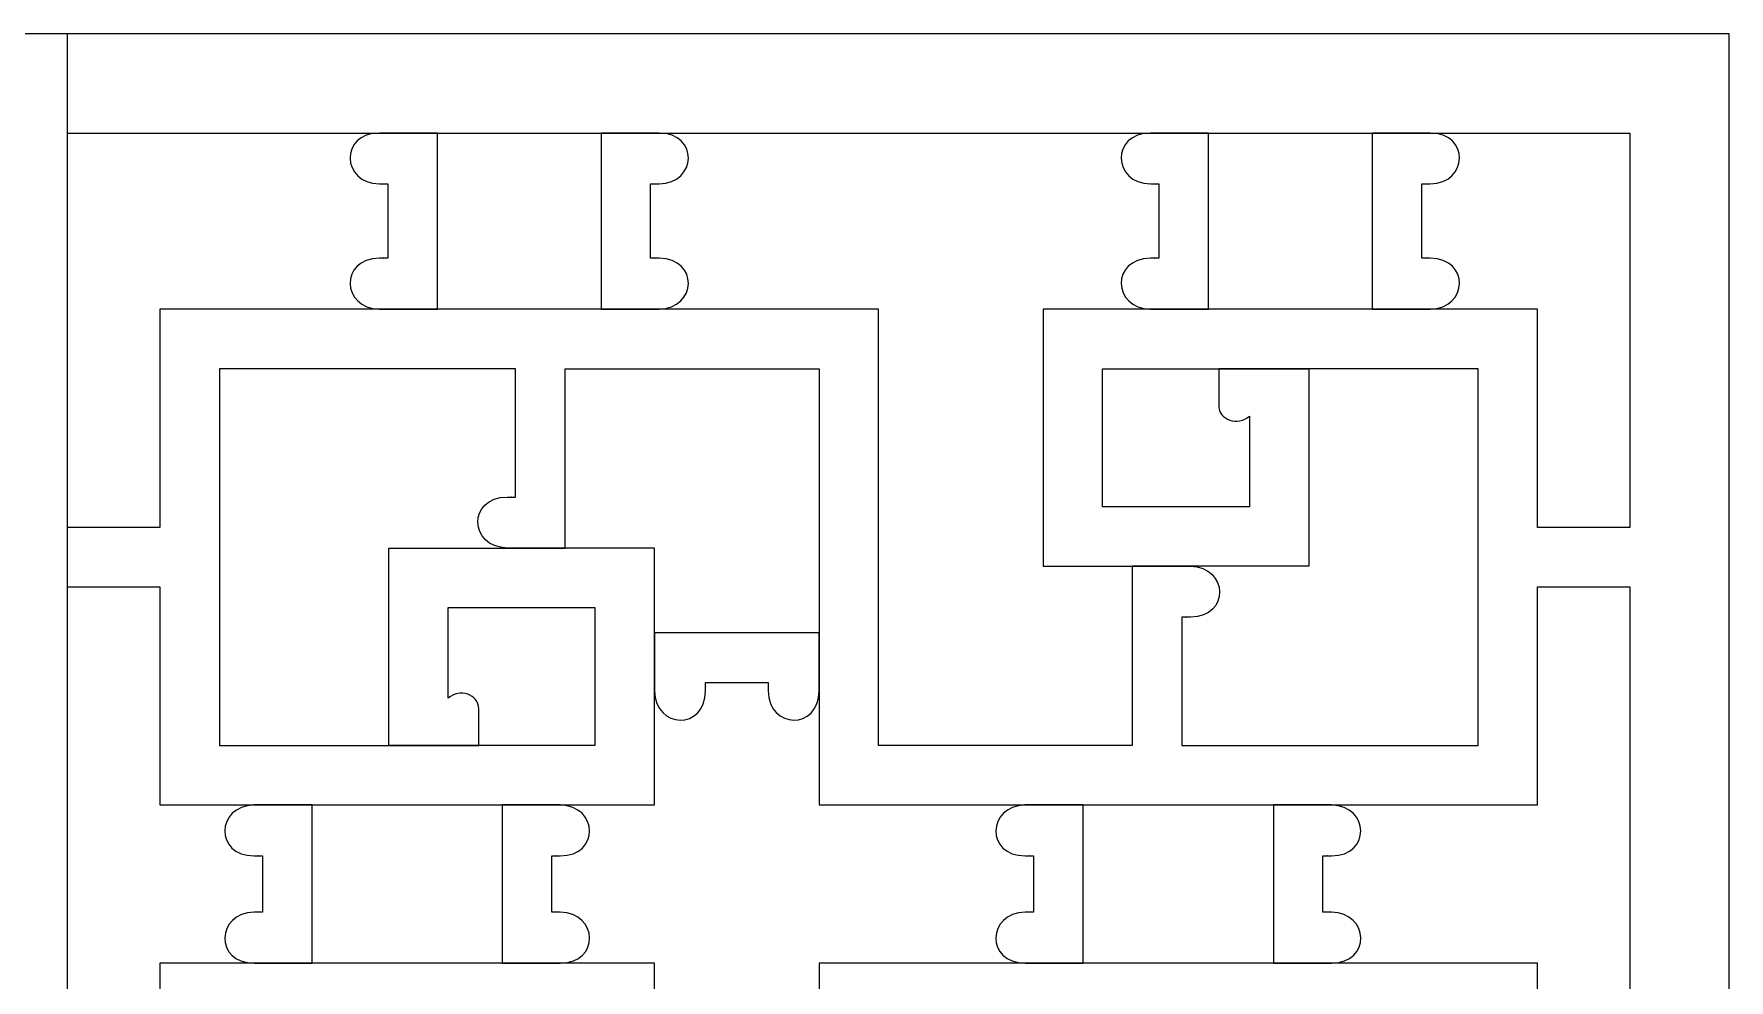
# Model space of a CAD drawing. Header units: centimetres. Extents: x -27 to -1.5, y -0.6 to 3.1.
# Drawn here: x -5.185 to -1.5, y 1.054 to 3.112 of the extents above; entities that cross this region are included whole.
import ezdxf

# ---------------------------------------------------------------- set-up
doc = ezdxf.new("R2010")
doc.units = ezdxf.units.CM
doc.header["$MEASUREMENT"] = 0
doc.layers.add('layer 1', color=7, linetype='Continuous')

msp = doc.modelspace()

# ---------------------------------------------------------------- linework, layer by layer
at = {"layer": 'layer 1', "color": 250}
for points, knots in [([(-8.93916, -0.58636), (-8.93916, -0.58636), (-8.93916, 3.1119), (-8.93916, 3.1119), (-8.93916, 3.1119), (-8.93916, 3.1119), (-5.11152, 3.1119), (-5.11152, 3.1119), (-5.11152, 3.1119), (-5.11152, 3.1119), (-5.11152, -0.58636), (-5.11152, -0.58636), (-5.11152, -0.58636), (-5.11152, -0.58636), (-8.93916, -0.58636), (-8.93916, -0.58636)], [0, 0, 0, 0, 0.2, 0.2, 0.2, 0.2, 0.4, 0.4, 0.4, 0.4, 0.6, 0.6, 0.6, 0.6, 1, 1, 1, 1]), ([(-5.32716, -0.58636), (-5.32716, -0.58636), (-5.32716, 3.1119), (-5.32716, 3.1119), (-5.32716, 3.1119), (-5.32716, 3.1119), (-1.49953, 3.1119), (-1.49953, 3.1119), (-1.49953, 3.1119), (-1.49953, 3.1119), (-1.49953, -0.58636), (-1.49953, -0.58636), (-1.49953, -0.58636), (-1.49953, -0.58636), (-5.32716, -0.58636), (-5.32716, -0.58636)], [0, 0, 0, 0, 0.2, 0.2, 0.2, 0.2, 0.4, 0.4, 0.4, 0.4, 0.6, 0.6, 0.6, 0.6, 1, 1, 1, 1]), ([(-5.11152, 2.03853), (-5.11152, 2.03853), (-4.9109, 2.03853), (-4.9109, 2.03853), (-4.9109, 2.03853), (-4.9109, 2.03853), (-4.9109, 2.51294), (-4.9109, 2.51294), (-4.9109, 2.51294), (-4.9109, 2.51294), (-4.9109, 2.51294), (-4.9109, 2.51294), (-4.9109, 2.51294), (-4.9109, 2.51294), (-4.43383, 2.51294), (-4.43383, 2.51294), (-4.43383, 2.51294), (-4.51647, 2.51467), (-4.52086, 2.6233), (-4.43383, 2.62378), (-4.43383, 2.62378), (-4.41268, 2.62378), (-4.43661, 2.62378), (-4.41547, 2.62378), (-4.41547, 2.62378), (-4.41547, 2.62378), (-4.41547, 2.78542), (-4.41547, 2.78542), (-4.41547, 2.78542), (-4.41854, 2.78542), (-4.41762, 2.78542), (-4.43383, 2.78542), (-4.43383, 2.78542), (-4.51646, 2.78715), (-4.52086, 2.89574), (-4.43388, 2.89625), (-4.43388, 2.89625), (-4.43388, 2.89625), (-5.11152, 2.89625), (-5.11152, 2.89625), (-5.11152, 2.89625), (-5.11152, 2.89625), (-5.11152, 2.03853), (-5.11152, 2.03853)], [0, 0, 0, 0, 0.0833333, 0.0833333, 0.0833333, 0.0833333, 0.1666667, 0.1666667, 0.1666667, 0.1666667, 0.25, 0.25, 0.25, 0.25, 0.3333333, 0.3333333, 0.3333333, 0.3333333, 0.4166667, 0.4166667, 0.4166667, 0.4166667, 0.5, 0.5, 0.5, 0.5, 0.5833333, 0.5833333, 0.5833333, 0.5833333, 0.6666667, 0.6666667, 0.6666667, 0.6666667, 0.75, 0.75, 0.75, 0.75, 0.8333333, 0.8333333, 0.8333333, 0.8333333, 1, 1, 1, 1]), ([(-4.30764, 2.89625), (-4.30764, 2.89625), (-4.43388, 2.89625), (-4.43388, 2.89625), (-4.43388, 2.89625), (-4.43388, 2.89625), (-4.30764, 2.89625), (-4.30764, 2.89625)], [0, 0, 0, 0, 0.3333333, 0.3333333, 0.3333333, 0.3333333, 1, 1, 1, 1]), ([(-4.30764, 2.89625), (-4.30764, 2.89625), (-4.30764, 2.51294), (-4.30764, 2.51294), (-4.30764, 2.51294), (-4.30764, 2.51294), (-3.9519, 2.51294), (-3.9519, 2.51294), (-3.9519, 2.51294), (-3.9519, 2.51294), (-3.9519, 2.89625), (-3.9519, 2.89625), (-3.9519, 2.89625), (-3.9519, 2.89625), (-4.30764, 2.89625), (-4.30764, 2.89625)], [0, 0, 0, 0, 0.2, 0.2, 0.2, 0.2, 0.4, 0.4, 0.4, 0.4, 0.6, 0.6, 0.6, 0.6, 1, 1, 1, 1]), ([(-3.9519, 2.89625), (-3.9519, 2.89625), (-3.82567, 2.89625), (-3.82567, 2.89625), (-3.82567, 2.89625), (-3.82567, 2.89625), (-3.9519, 2.89625), (-3.9519, 2.89625)], [0, 0, 0, 0, 0.3333333, 0.3333333, 0.3333333, 0.3333333, 1, 1, 1, 1]), ([(-3.82567, 2.89625), (-3.73869, 2.89574), (-3.74309, 2.78715), (-3.82572, 2.78542), (-3.82572, 2.78542), (-3.84193, 2.78542), (-3.84101, 2.78542), (-3.84408, 2.78542), (-3.84408, 2.78542), (-3.84408, 2.78542), (-3.84408, 2.62378), (-3.84408, 2.62378), (-3.84408, 2.62378), (-3.82294, 2.62378), (-3.84687, 2.62378), (-3.82572, 2.62378), (-3.82572, 2.62378), (-3.73869, 2.6233), (-3.74308, 2.51467), (-3.82572, 2.51294), (-3.82572, 2.51294), (-3.82572, 2.51294), (-3.34865, 2.51294), (-3.34865, 2.51294), (-3.34865, 2.51294), (-3.34865, 2.51294), (-3.34865, 1.56412), (-3.34865, 1.56412), (-3.34865, 1.56412), (-3.34865, 1.56412), (-2.79689, 1.56412), (-2.79689, 1.56412), (-2.79689, 1.56412), (-2.79689, 1.56412), (-2.79689, 1.95404), (-2.79689, 1.95404), (-2.79689, 1.95404), (-2.79689, 1.95404), (-2.99087, 1.95404), (-2.99087, 1.95404), (-2.99087, 1.95404), (-2.99087, 2.14033), (-2.99087, 2.32664), (-2.99087, 2.51294), (-2.99087, 2.51294), (-2.99087, 2.51294), (-2.75738, 2.51294), (-2.75738, 2.51294), (-2.75738, 2.51294), (-2.84003, 2.51467), (-2.84441, 2.6233), (-2.75738, 2.62378), (-2.75738, 2.62378), (-2.73623, 2.62378), (-2.76017, 2.62378), (-2.73902, 2.62378), (-2.73902, 2.62378), (-2.73902, 2.62378), (-2.73902, 2.78542), (-2.73902, 2.78542), (-2.73902, 2.78542), (-2.74209, 2.78542), (-2.74117, 2.78542), (-2.75738, 2.78542), (-2.75738, 2.78542), (-2.84001, 2.78715), (-2.84441, 2.89574), (-2.75743, 2.89625), (-2.75743, 2.89625), (-2.75743, 2.89625), (-3.82567, 2.89625), (-3.82567, 2.89625)], [0, 0, 0, 0, 0.0526316, 0.0526316, 0.0526316, 0.0526316, 0.1052632, 0.1052632, 0.1052632, 0.1052632, 0.1578947, 0.1578947, 0.1578947, 0.1578947, 0.2105263, 0.2105263, 0.2105263, 0.2105263, 0.2631579, 0.2631579, 0.2631579, 0.2631579, 0.3157895, 0.3157895, 0.3157895, 0.3157895, 0.3684211, 0.3684211, 0.3684211, 0.3684211, 0.4210526, 0.4210526, 0.4210526, 0.4210526, 0.4736842, 0.4736842, 0.4736842, 0.4736842, 0.5263158, 0.5263158, 0.5263158, 0.5263158, 0.5789474, 0.5789474, 0.5789474, 0.5789474, 0.6315789, 0.6315789, 0.6315789, 0.6315789, 0.6842105, 0.6842105, 0.6842105, 0.6842105, 0.7368421, 0.7368421, 0.7368421, 0.7368421, 0.7894737, 0.7894737, 0.7894737, 0.7894737, 0.8421053, 0.8421053, 0.8421053, 0.8421053, 0.8947368, 0.8947368, 0.8947368, 0.8947368, 1, 1, 1, 1]), ([(-2.6312, 2.89625), (-2.6312, 2.89625), (-2.75743, 2.89625), (-2.75743, 2.89625), (-2.75743, 2.89625), (-2.75743, 2.89625), (-2.6312, 2.89625), (-2.6312, 2.89625)], [0, 0, 0, 0, 0.3333333, 0.3333333, 0.3333333, 0.3333333, 1, 1, 1, 1]), ([(-2.6312, 2.51294), (-2.6312, 2.51294), (-2.27546, 2.51294), (-2.27546, 2.51294), (-2.27546, 2.51294), (-2.27546, 2.51294), (-2.27546, 2.89625), (-2.27546, 2.89625), (-2.27546, 2.89625), (-2.27546, 2.89625), (-2.6312, 2.89625), (-2.6312, 2.89625), (-2.6312, 2.89625), (-2.6312, 2.89625), (-2.6312, 2.51294), (-2.6312, 2.51294)], [0, 0, 0, 0, 0.2, 0.2, 0.2, 0.2, 0.4, 0.4, 0.4, 0.4, 0.6, 0.6, 0.6, 0.6, 1, 1, 1, 1]), ([(-2.27546, 2.89625), (-2.27546, 2.89625), (-2.14923, 2.89625), (-2.14923, 2.89625), (-2.14923, 2.89625), (-2.14923, 2.89625), (-2.27546, 2.89625), (-2.27546, 2.89625)], [0, 0, 0, 0, 0.3333333, 0.3333333, 0.3333333, 0.3333333, 1, 1, 1, 1]), ([(-2.14923, 2.89625), (-2.06225, 2.89574), (-2.06664, 2.78715), (-2.14927, 2.78542), (-2.14927, 2.78542), (-2.16548, 2.78542), (-2.16457, 2.78542), (-2.16764, 2.78542), (-2.16764, 2.78542), (-2.16764, 2.78542), (-2.16764, 2.62378), (-2.16764, 2.62378), (-2.16764, 2.62378), (-2.14649, 2.62378), (-2.17042, 2.62378), (-2.14927, 2.62378), (-2.14927, 2.62378), (-2.06224, 2.6233), (-2.06663, 2.51467), (-2.14927, 2.51294), (-2.14927, 2.51294), (-2.14927, 2.51294), (-1.91578, 2.51294), (-1.91578, 2.51294), (-1.91578, 2.51294), (-1.91578, 2.51294), (-1.91578, 2.03853), (-1.91578, 2.03853), (-1.91578, 2.03853), (-1.91578, 2.03853), (-1.71517, 2.03853), (-1.71517, 2.03853), (-1.71517, 2.03853), (-1.71517, 2.03853), (-1.71517, 2.89625), (-1.71517, 2.89625), (-1.71517, 2.89625), (-1.71517, 2.89625), (-2.14923, 2.89625), (-2.14923, 2.89625)], [0, 0, 0, 0, 0.0909091, 0.0909091, 0.0909091, 0.0909091, 0.1818182, 0.1818182, 0.1818182, 0.1818182, 0.2727273, 0.2727273, 0.2727273, 0.2727273, 0.3636364, 0.3636364, 0.3636364, 0.3636364, 0.4545455, 0.4545455, 0.4545455, 0.4545455, 0.5454545, 0.5454545, 0.5454545, 0.5454545, 0.6363636, 0.6363636, 0.6363636, 0.6363636, 0.7272727, 0.7272727, 0.7272727, 0.7272727, 0.8181818, 0.8181818, 0.8181818, 0.8181818, 1, 1, 1, 1]), ([(-4.30764, 2.51294), (-4.30764, 2.51294), (-4.43383, 2.51294), (-4.43383, 2.51294), (-4.43383, 2.51294), (-4.43383, 2.51294), (-4.30764, 2.51294), (-4.30764, 2.51294)], [0, 0, 0, 0, 0.3333333, 0.3333333, 0.3333333, 0.3333333, 1, 1, 1, 1]), ([(-3.9519, 2.51294), (-3.9519, 2.51294), (-3.82572, 2.51294), (-3.82572, 2.51294), (-3.82572, 2.51294), (-3.82572, 2.51294), (-3.9519, 2.51294), (-3.9519, 2.51294)], [0, 0, 0, 0, 0.3333333, 0.3333333, 0.3333333, 0.3333333, 1, 1, 1, 1]), ([(-2.6312, 2.51294), (-2.6312, 2.51294), (-2.75738, 2.51294), (-2.75738, 2.51294), (-2.75738, 2.51294), (-2.75738, 2.51294), (-2.6312, 2.51294), (-2.6312, 2.51294)], [0, 0, 0, 0, 0.3333333, 0.3333333, 0.3333333, 0.3333333, 1, 1, 1, 1]), ([(-2.27546, 2.51294), (-2.27546, 2.51294), (-2.14927, 2.51294), (-2.14927, 2.51294), (-2.14927, 2.51294), (-2.14927, 2.51294), (-2.27546, 2.51294), (-2.27546, 2.51294)], [0, 0, 0, 0, 0.3333333, 0.3333333, 0.3333333, 0.3333333, 1, 1, 1, 1]), ([(-4.15601, 1.99364), (-4.15601, 1.99364), (-4.2842, 1.99364), (-4.2842, 1.99364), (-4.2842, 1.99364), (-4.2842, 1.99364), (-4.41358, 1.99364), (-4.41358, 1.99364), (-4.41358, 1.99364), (-4.41358, 1.99364), (-4.41358, 1.56412), (-4.41358, 1.56412), (-4.41358, 1.56412), (-4.41358, 1.56412), (-4.78152, 1.56412), (-4.78152, 1.56412), (-4.78152, 1.56412), (-4.78152, 1.56412), (-4.78152, 2.38356), (-4.78152, 2.38356), (-4.78152, 2.38356), (-4.78152, 2.38356), (-4.13762, 2.38356), (-4.13762, 2.38356), (-4.13762, 2.38356), (-4.13762, 2.38356), (-4.13762, 2.10447), (-4.13762, 2.10447), (-4.13762, 2.10447), (-4.15876, 2.10447), (-4.13483, 2.10447), (-4.15598, 2.10447), (-4.15598, 2.10447), (-4.243, 2.104), (-4.23862, 1.99539), (-4.15601, 1.99364)], [0, 0, 0, 0, 0.1, 0.1, 0.1, 0.1, 0.2, 0.2, 0.2, 0.2, 0.3, 0.3, 0.3, 0.3, 0.4, 0.4, 0.4, 0.4, 0.5, 0.5, 0.5, 0.5, 0.6, 0.6, 0.6, 0.6, 0.7, 0.7, 0.7, 0.7, 0.8, 0.8, 0.8, 0.8, 1, 1, 1, 1]), ([(-3.47804, 1.80909), (-3.47804, 2.00058), (-3.47803, 2.19207), (-3.47803, 2.38356), (-3.47803, 2.38356), (-3.47803, 2.38356), (-4.0298, 2.38356), (-4.0298, 2.38356), (-4.0298, 2.38356), (-4.0298, 2.38356), (-4.0298, 1.99364), (-4.0298, 1.99364), (-4.0298, 1.99364), (-4.0298, 1.99364), (-3.96521, 1.99364), (-3.96521, 1.99364), (-3.96521, 1.99364), (-3.96521, 1.99364), (-3.83582, 1.99364), (-3.83582, 1.99364), (-3.83582, 1.99364), (-3.83582, 1.99364), (-3.83582, 1.80909), (-3.83582, 1.80909), (-3.83582, 1.80909), (-3.83582, 1.80909), (-3.47804, 1.80909), (-3.47804, 1.80909)], [0, 0, 0, 0, 0.125, 0.125, 0.125, 0.125, 0.25, 0.25, 0.25, 0.25, 0.375, 0.375, 0.375, 0.375, 0.5, 0.5, 0.5, 0.5, 0.625, 0.625, 0.625, 0.625, 0.75, 0.75, 0.75, 0.75, 1, 1, 1, 1]), ([(-2.54249, 2.28069), (-2.56666, 2.25873), (-2.60929, 2.27155), (-2.60903, 2.30422), (-2.60903, 2.30422), (-2.60903, 2.33066), (-2.60903, 2.35711), (-2.60903, 2.38356), (-2.60903, 2.38356), (-2.60903, 2.38356), (-2.86148, 2.38356), (-2.86148, 2.38356), (-2.86148, 2.38356), (-2.86148, 2.38356), (-2.86148, 2.08343), (-2.86148, 2.08343), (-2.86148, 2.08343), (-2.86148, 2.08343), (-2.54249, 2.08343), (-2.54249, 2.08343), (-2.54249, 2.08343), (-2.54249, 2.08343), (-2.54249, 2.28069), (-2.54249, 2.28069)], [0, 0, 0, 0, 0.1428571, 0.1428571, 0.1428571, 0.1428571, 0.2857143, 0.2857143, 0.2857143, 0.2857143, 0.4285714, 0.4285714, 0.4285714, 0.4285714, 0.5714286, 0.5714286, 0.5714286, 0.5714286, 0.7142857, 0.7142857, 0.7142857, 0.7142857, 1, 1, 1, 1]), ([(-2.68907, 1.56412), (-2.68907, 1.56412), (-2.68907, 1.8432), (-2.68907, 1.8432), (-2.68907, 1.8432), (-2.66792, 1.8432), (-2.69185, 1.8432), (-2.67071, 1.8432), (-2.67071, 1.8432), (-2.58369, 1.84368), (-2.58806, 1.95229), (-2.67068, 1.95404), (-2.67068, 1.95404), (-2.67068, 1.95404), (-2.4131, 1.95404), (-2.4131, 1.95404), (-2.4131, 1.95404), (-2.4131, 1.95404), (-2.4131, 2.38356), (-2.4131, 2.38356), (-2.4131, 2.38356), (-2.4131, 2.38356), (-2.04517, 2.38356), (-2.04517, 2.38356), (-2.04517, 2.38356), (-2.04517, 2.38356), (-2.04517, 1.56412), (-2.04517, 1.56412), (-2.04517, 1.56412), (-2.04517, 1.56412), (-2.68907, 1.56412), (-2.68907, 1.56412)], [0, 0, 0, 0, 0.1111111, 0.1111111, 0.1111111, 0.1111111, 0.2222222, 0.2222222, 0.2222222, 0.2222222, 0.3333333, 0.3333333, 0.3333333, 0.3333333, 0.4444444, 0.4444444, 0.4444444, 0.4444444, 0.5555556, 0.5555556, 0.5555556, 0.5555556, 0.6666667, 0.6666667, 0.6666667, 0.6666667, 0.7777778, 0.7777778, 0.7777778, 0.7777778, 1, 1, 1, 1]), ([(-2.4131, 2.38356), (-2.4131, 2.38356), (-2.60903, 2.38356), (-2.60903, 2.38356), (-2.60903, 2.38356), (-2.60903, 2.38356), (-2.4131, 2.38356), (-2.4131, 2.38356)], [0, 0, 0, 0, 0.3333333, 0.3333333, 0.3333333, 0.3333333, 1, 1, 1, 1]), ([(-4.0298, 1.99364), (-4.0298, 1.99364), (-4.15601, 1.99364), (-4.15601, 1.99364), (-4.15601, 1.99364), (-4.15601, 1.99364), (-4.0298, 1.99364), (-4.0298, 1.99364)], [0, 0, 0, 0, 0.3333333, 0.3333333, 0.3333333, 0.3333333, 1, 1, 1, 1]), ([(-2.79689, 1.95404), (-2.79689, 1.95404), (-2.67068, 1.95404), (-2.67068, 1.95404), (-2.67068, 1.95404), (-2.67068, 1.95404), (-2.79689, 1.95404), (-2.79689, 1.95404)], [0, 0, 0, 0, 0.3333333, 0.3333333, 0.3333333, 0.3333333, 1, 1, 1, 1]), ([(-5.11152, 0.61639), (-5.11152, 0.61639), (-4.9109, 0.61639), (-4.9109, 0.61639), (-4.9109, 0.61639), (-4.9109, 0.61639), (-4.9109, 1.0908), (-4.9109, 1.0908), (-4.9109, 1.0908), (-4.9109, 1.0908), (-4.70628, 1.0908), (-4.70628, 1.0908), (-4.70628, 1.0908), (-4.79326, 1.09132), (-4.78887, 1.19991), (-4.70624, 1.20164), (-4.70624, 1.20164), (-4.69003, 1.20164), (-4.69094, 1.20164), (-4.68787, 1.20164), (-4.68787, 1.20164), (-4.68787, 1.20164), (-4.68787, 1.32392), (-4.68787, 1.32392), (-4.68787, 1.32392), (-4.70902, 1.32392), (-4.68509, 1.32392), (-4.70624, 1.32392), (-4.70624, 1.32392), (-4.79311, 1.32439), (-4.78889, 1.43263), (-4.70667, 1.43474), (-4.70667, 1.43474), (-4.70667, 1.43474), (-4.9109, 1.43474), (-4.9109, 1.43474), (-4.9109, 1.43474), (-4.9109, 1.43474), (-4.9109, 1.90915), (-4.9109, 1.90915), (-4.9109, 1.90915), (-4.9109, 1.90915), (-5.11152, 1.90915), (-5.11152, 1.90915), (-5.11152, 1.90915), (-5.11152, 1.90915), (-5.11152, 0.61639), (-5.11152, 0.61639)], [0, 0, 0, 0, 0.0769231, 0.0769231, 0.0769231, 0.0769231, 0.1538462, 0.1538462, 0.1538462, 0.1538462, 0.2307692, 0.2307692, 0.2307692, 0.2307692, 0.3076923, 0.3076923, 0.3076923, 0.3076923, 0.3846154, 0.3846154, 0.3846154, 0.3846154, 0.4615385, 0.4615385, 0.4615385, 0.4615385, 0.5384615, 0.5384615, 0.5384615, 0.5384615, 0.6153846, 0.6153846, 0.6153846, 0.6153846, 0.6923077, 0.6923077, 0.6923077, 0.6923077, 0.7692308, 0.7692308, 0.7692308, 0.7692308, 0.8461538, 0.8461538, 0.8461538, 0.8461538, 1, 1, 1, 1]), ([(-1.71517, 1.90914), (-1.71517, 1.90914), (-1.91578, 1.90914), (-1.91578, 1.90914), (-1.91578, 1.90914), (-1.91578, 1.90914), (-1.91578, 1.43473), (-1.91578, 1.43473), (-1.91578, 1.43473), (-1.91578, 1.43473), (-1.91579, 1.43473), (-1.91579, 1.43473), (-1.91579, 1.43473), (-1.91579, 1.43473), (-2.36357, 1.43473), (-2.36357, 1.43473), (-2.36357, 1.43473), (-2.28138, 1.43261), (-2.27717, 1.32439), (-2.36403, 1.32392), (-2.36403, 1.32392), (-2.38518, 1.32392), (-2.36125, 1.32392), (-2.3824, 1.32392), (-2.3824, 1.32392), (-2.3824, 1.32392), (-2.3824, 1.20164), (-2.3824, 1.20164), (-2.3824, 1.20164), (-2.37933, 1.20164), (-2.38024, 1.20164), (-2.36403, 1.20164), (-2.36403, 1.20164), (-2.28142, 1.19991), (-2.27701, 1.09135), (-2.36395, 1.0908), (-2.36395, 1.0908), (-2.36395, 1.0908), (-1.91579, 1.0908), (-1.91579, 1.0908), (-1.91579, 1.0908), (-1.91579, 1.0908), (-1.91578, 1.0908), (-1.91578, 1.0908), (-1.91578, 1.0908), (-1.91578, 1.0908), (-1.91578, 0.61639), (-1.91578, 0.61639), (-1.91578, 0.61639), (-1.91578, 0.61639), (-1.71517, 0.61639), (-1.71517, 0.61639), (-1.71517, 0.61639), (-1.71517, 0.61639), (-1.71517, 1.90914), (-1.71517, 1.90914)], [0, 0, 0, 0, 0.0666667, 0.0666667, 0.0666667, 0.0666667, 0.1333333, 0.1333333, 0.1333333, 0.1333333, 0.2, 0.2, 0.2, 0.2, 0.2666667, 0.2666667, 0.2666667, 0.2666667, 0.3333333, 0.3333333, 0.3333333, 0.3333333, 0.4, 0.4, 0.4, 0.4, 0.4666667, 0.4666667, 0.4666667, 0.4666667, 0.5333333, 0.5333333, 0.5333333, 0.5333333, 0.6, 0.6, 0.6, 0.6, 0.6666667, 0.6666667, 0.6666667, 0.6666667, 0.7333333, 0.7333333, 0.7333333, 0.7333333, 0.8, 0.8, 0.8, 0.8, 0.8666667, 0.8666667, 0.8666667, 0.8666667, 1, 1, 1, 1]), ([(-4.2842, 1.66699), (-4.26003, 1.68895), (-4.21739, 1.67612), (-4.21765, 1.64346), (-4.21765, 1.64346), (-4.21765, 1.61701), (-4.21765, 1.59057), (-4.21765, 1.56412), (-4.21765, 1.56412), (-4.21765, 1.56412), (-3.96521, 1.56412), (-3.96521, 1.56412), (-3.96521, 1.56412), (-3.96521, 1.56412), (-3.96521, 1.86425), (-3.96521, 1.86425), (-3.96521, 1.86425), (-3.96521, 1.86425), (-4.2842, 1.86425), (-4.2842, 1.86425), (-4.2842, 1.86425), (-4.2842, 1.86425), (-4.2842, 1.66699), (-4.2842, 1.66699)], [0, 0, 0, 0, 0.1428571, 0.1428571, 0.1428571, 0.1428571, 0.2857143, 0.2857143, 0.2857143, 0.2857143, 0.4285714, 0.4285714, 0.4285714, 0.4285714, 0.5714286, 0.5714286, 0.5714286, 0.5714286, 0.7142857, 0.7142857, 0.7142857, 0.7142857, 1, 1, 1, 1]), ([(-3.83582, 1.80909), (-3.83582, 1.80909), (-3.83582, 1.68291), (-3.83582, 1.68291), (-3.83582, 1.68291), (-3.83582, 1.68291), (-3.83582, 1.80909), (-3.83582, 1.80909)], [0, 0, 0, 0, 0.3333333, 0.3333333, 0.3333333, 0.3333333, 1, 1, 1, 1]), ([(-3.47804, 1.80909), (-3.47804, 1.80909), (-3.47804, 1.68291), (-3.47804, 1.68291), (-3.47804, 1.68291), (-3.47804, 1.68291), (-3.47804, 1.80909), (-3.47804, 1.80909)], [0, 0, 0, 0, 0.3333333, 0.3333333, 0.3333333, 0.3333333, 1, 1, 1, 1]), ([(-3.47804, 1.68291), (-3.47851, 1.59588), (-3.58718, 1.60026), (-3.58891, 1.68291), (-3.58891, 1.68291), (-3.58891, 1.69911), (-3.58891, 1.6982), (-3.58891, 1.70127), (-3.58891, 1.70127), (-3.58891, 1.70127), (-3.72498, 1.70127), (-3.72498, 1.70127), (-3.72498, 1.70127), (-3.72498, 1.68012), (-3.72498, 1.70405), (-3.72498, 1.68291), (-3.72498, 1.68291), (-3.72546, 1.59588), (-3.83409, 1.60026), (-3.83582, 1.68291), (-3.83582, 1.68291), (-3.83582, 1.68291), (-3.83582, 1.43474), (-3.83582, 1.43474), (-3.83582, 1.43474), (-3.83582, 1.43474), (-4.04005, 1.43474), (-4.04005, 1.43474), (-4.04005, 1.43474), (-3.95783, 1.43263), (-3.95361, 1.32439), (-4.04048, 1.32392), (-4.04048, 1.32392), (-4.06163, 1.32392), (-4.0377, 1.32392), (-4.05885, 1.32392), (-4.05885, 1.32392), (-4.05885, 1.32392), (-4.05885, 1.20164), (-4.05885, 1.20164), (-4.05885, 1.20164), (-4.05578, 1.20164), (-4.05669, 1.20164), (-4.04048, 1.20164), (-4.04048, 1.20164), (-3.95785, 1.19991), (-3.95346, 1.09132), (-4.04044, 1.0908), (-4.04044, 1.0908), (-4.04044, 1.0908), (-3.83582, 1.0908), (-3.83582, 1.0908), (-3.83582, 1.0908), (-3.83582, 1.0908), (-3.83582, 0.84263), (-3.83582, 0.84263), (-3.83582, 0.84263), (-3.83409, 0.92528), (-3.72546, 0.92966), (-3.72498, 0.84263), (-3.72498, 0.84263), (-3.72498, 0.82148), (-3.72498, 0.84542), (-3.72498, 0.82427), (-3.72498, 0.82427), (-3.72498, 0.82427), (-3.58891, 0.82427), (-3.58891, 0.82427), (-3.58891, 0.82427), (-3.58891, 0.82734), (-3.58891, 0.82642), (-3.58891, 0.84263), (-3.58891, 0.84263), (-3.58718, 0.92528), (-3.47851, 0.92966), (-3.47803, 0.84263), (-3.47803, 0.84263), (-3.47803, 0.84263), (-3.47803, 0.96142), (-3.47803, 0.96142), (-3.47803, 0.96142), (-3.47803, 0.96142), (-3.47804, 0.96142), (-3.47804, 0.96142), (-3.47804, 0.96142), (-3.47804, 0.96142), (-3.47804, 1.0908), (-3.47804, 1.0908), (-3.47804, 1.0908), (-3.47804, 1.0908), (-3.02983, 1.0908), (-3.02983, 1.0908), (-3.02983, 1.0908), (-3.11681, 1.09132), (-3.11242, 1.19991), (-3.02979, 1.20164), (-3.02979, 1.20164), (-3.01358, 1.20164), (-3.01449, 1.20164), (-3.01142, 1.20164), (-3.01142, 1.20164), (-3.01142, 1.20164), (-3.01142, 1.32392), (-3.01142, 1.32392), (-3.01142, 1.32392), (-3.03257, 1.32392), (-3.00864, 1.32392), (-3.02979, 1.32392), (-3.02979, 1.32392), (-3.11665, 1.32439), (-3.11244, 1.43261), (-3.03025, 1.43473), (-3.03025, 1.43473), (-3.03025, 1.43473), (-3.47804, 1.43473), (-3.47804, 1.43473), (-3.47804, 1.43473), (-3.47804, 1.51746), (-3.47804, 1.60018), (-3.47804, 1.68291)], [0, 0, 0, 0, 0.0322581, 0.0322581, 0.0322581, 0.0322581, 0.0645161, 0.0645161, 0.0645161, 0.0645161, 0.0967742, 0.0967742, 0.0967742, 0.0967742, 0.1290323, 0.1290323, 0.1290323, 0.1290323, 0.1612903, 0.1612903, 0.1612903, 0.1612903, 0.1935484, 0.1935484, 0.1935484, 0.1935484, 0.2258065, 0.2258065, 0.2258065, 0.2258065, 0.2580645, 0.2580645, 0.2580645, 0.2580645, 0.2903226, 0.2903226, 0.2903226, 0.2903226, 0.3225806, 0.3225806, 0.3225806, 0.3225806, 0.3548387, 0.3548387, 0.3548387, 0.3548387, 0.3870968, 0.3870968, 0.3870968, 0.3870968, 0.4193548, 0.4193548, 0.4193548, 0.4193548, 0.4516129, 0.4516129, 0.4516129, 0.4516129, 0.483871, 0.483871, 0.483871, 0.483871, 0.516129, 0.516129, 0.516129, 0.516129, 0.5483871, 0.5483871, 0.5483871, 0.5483871, 0.5806452, 0.5806452, 0.5806452, 0.5806452, 0.6129032, 0.6129032, 0.6129032, 0.6129032, 0.6451613, 0.6451613, 0.6451613, 0.6451613, 0.6774194, 0.6774194, 0.6774194, 0.6774194, 0.7096774, 0.7096774, 0.7096774, 0.7096774, 0.7419355, 0.7419355, 0.7419355, 0.7419355, 0.7741935, 0.7741935, 0.7741935, 0.7741935, 0.8064516, 0.8064516, 0.8064516, 0.8064516, 0.8387097, 0.8387097, 0.8387097, 0.8387097, 0.8709677, 0.8709677, 0.8709677, 0.8709677, 0.9032258, 0.9032258, 0.9032258, 0.9032258, 0.9354839, 0.9354839, 0.9354839, 0.9354839, 1, 1, 1, 1]), ([(-4.21765, 1.56412), (-4.21765, 1.56412), (-4.41358, 1.56412), (-4.41358, 1.56412), (-4.41358, 1.56412), (-4.41358, 1.56412), (-4.21765, 1.56412), (-4.21765, 1.56412)], [0, 0, 0, 0, 0.3333333, 0.3333333, 0.3333333, 0.3333333, 1, 1, 1, 1]), ([(-4.58005, 1.43474), (-4.58005, 1.43474), (-4.70667, 1.43474), (-4.70667, 1.43474), (-4.70667, 1.43474), (-4.70667, 1.43474), (-4.58005, 1.43474), (-4.58005, 1.43474)], [0, 0, 0, 0, 0.3333333, 0.3333333, 0.3333333, 0.3333333, 1, 1, 1, 1]), ([(-4.58005, 1.43474), (-4.58005, 1.43474), (-4.58005, 1.0908), (-4.58005, 1.0908), (-4.58005, 1.0908), (-4.58005, 1.0908), (-4.16667, 1.0908), (-4.16667, 1.0908), (-4.16667, 1.0908), (-4.16667, 1.0908), (-4.16667, 1.43474), (-4.16667, 1.43474), (-4.16667, 1.43474), (-4.16667, 1.43474), (-4.58005, 1.43474), (-4.58005, 1.43474)], [0, 0, 0, 0, 0.2, 0.2, 0.2, 0.2, 0.4, 0.4, 0.4, 0.4, 0.6, 0.6, 0.6, 0.6, 1, 1, 1, 1]), ([(-4.04005, 1.43474), (-4.04005, 1.43474), (-4.16667, 1.43474), (-4.16667, 1.43474), (-4.16667, 1.43474), (-4.16667, 1.43474), (-4.04005, 1.43474), (-4.04005, 1.43474)], [0, 0, 0, 0, 0.3333333, 0.3333333, 0.3333333, 0.3333333, 1, 1, 1, 1]), ([(-2.9036, 1.43473), (-2.9036, 1.43473), (-3.03025, 1.43473), (-3.03025, 1.43473), (-3.03025, 1.43473), (-3.03025, 1.43473), (-2.9036, 1.43473), (-2.9036, 1.43473)], [0, 0, 0, 0, 0.3333333, 0.3333333, 0.3333333, 0.3333333, 1, 1, 1, 1]), ([(-2.9036, 1.43473), (-2.9036, 1.43473), (-2.9036, 1.0908), (-2.9036, 1.0908), (-2.9036, 1.0908), (-2.9036, 1.0908), (-2.49022, 1.0908), (-2.49022, 1.0908), (-2.49022, 1.0908), (-2.49022, 1.0908), (-2.49022, 1.43473), (-2.49022, 1.43473), (-2.49022, 1.43473), (-2.49022, 1.43473), (-2.9036, 1.43473), (-2.9036, 1.43473)], [0, 0, 0, 0, 0.2, 0.2, 0.2, 0.2, 0.4, 0.4, 0.4, 0.4, 0.6, 0.6, 0.6, 0.6, 1, 1, 1, 1]), ([(-2.49022, 1.43473), (-2.49022, 1.43473), (-2.36357, 1.43473), (-2.36357, 1.43473), (-2.36357, 1.43473), (-2.36357, 1.43473), (-2.49022, 1.43473), (-2.49022, 1.43473)], [0, 0, 0, 0, 0.3333333, 0.3333333, 0.3333333, 0.3333333, 1, 1, 1, 1]), ([(-4.58005, 1.0908), (-4.58005, 1.0908), (-4.70628, 1.0908), (-4.70628, 1.0908), (-4.70628, 1.0908), (-4.70628, 1.0908), (-4.58005, 1.0908), (-4.58005, 1.0908)], [0, 0, 0, 0, 0.3333333, 0.3333333, 0.3333333, 0.3333333, 1, 1, 1, 1]), ([(-4.04044, 1.0908), (-4.04044, 1.0908), (-4.16667, 1.0908), (-4.16667, 1.0908), (-4.16667, 1.0908), (-4.16667, 1.0908), (-4.04044, 1.0908), (-4.04044, 1.0908)], [0, 0, 0, 0, 0.3333333, 0.3333333, 0.3333333, 0.3333333, 1, 1, 1, 1]), ([(-2.9036, 1.0908), (-2.9036, 1.0908), (-3.02983, 1.0908), (-3.02983, 1.0908), (-3.02983, 1.0908), (-3.02983, 1.0908), (-2.9036, 1.0908), (-2.9036, 1.0908)], [0, 0, 0, 0, 0.3333333, 0.3333333, 0.3333333, 0.3333333, 1, 1, 1, 1]), ([(-2.49022, 1.0908), (-2.49022, 1.0908), (-2.36395, 1.0908), (-2.36395, 1.0908), (-2.36395, 1.0908), (-2.36395, 1.0908), (-2.49022, 1.0908), (-2.49022, 1.0908)], [0, 0, 0, 0, 0.3333333, 0.3333333, 0.3333333, 0.3333333, 1, 1, 1, 1])]:
    msp.add_open_spline(points, degree=3, knots=knots, dxfattribs=at)
at = {"layer": 'layer 1', "color": 250, "lineweight": 9}
for points, knots in [([(-8.93916, -0.58636), (-8.93916, -0.58636), (-8.93916, 3.1119), (-8.93916, 3.1119), (-8.93916, 3.1119), (-8.93916, 3.1119), (-5.11152, 3.1119), (-5.11152, 3.1119), (-5.11152, 3.1119), (-5.11152, 3.1119), (-5.11152, -0.58636), (-5.11152, -0.58636), (-5.11152, -0.58636), (-5.11152, -0.58636), (-8.93916, -0.58636), (-8.93916, -0.58636)], [0, 0, 0, 0, 0.2, 0.2, 0.2, 0.2, 0.4, 0.4, 0.4, 0.4, 0.6, 0.6, 0.6, 0.6, 1, 1, 1, 1]), ([(-5.32716, -0.58636), (-5.32716, -0.58636), (-5.32716, 3.1119), (-5.32716, 3.1119), (-5.32716, 3.1119), (-5.32716, 3.1119), (-1.49953, 3.1119), (-1.49953, 3.1119), (-1.49953, 3.1119), (-1.49953, 3.1119), (-1.49953, -0.58636), (-1.49953, -0.58636), (-1.49953, -0.58636), (-1.49953, -0.58636), (-5.32716, -0.58636), (-5.32716, -0.58636)], [0, 0, 0, 0, 0.2, 0.2, 0.2, 0.2, 0.4, 0.4, 0.4, 0.4, 0.6, 0.6, 0.6, 0.6, 1, 1, 1, 1]), ([(-5.11152, 2.03853), (-5.11152, 2.03853), (-4.9109, 2.03853), (-4.9109, 2.03853), (-4.9109, 2.03853), (-4.9109, 2.03853), (-4.9109, 2.51294), (-4.9109, 2.51294), (-4.9109, 2.51294), (-4.9109, 2.51294), (-4.9109, 2.51294), (-4.9109, 2.51294), (-4.9109, 2.51294), (-4.9109, 2.51294), (-4.43383, 2.51294), (-4.43383, 2.51294), (-4.43383, 2.51294), (-4.51647, 2.51467), (-4.52086, 2.6233), (-4.43383, 2.62378), (-4.43383, 2.62378), (-4.41268, 2.62378), (-4.43661, 2.62378), (-4.41547, 2.62378), (-4.41547, 2.62378), (-4.41547, 2.62378), (-4.41547, 2.78542), (-4.41547, 2.78542), (-4.41547, 2.78542), (-4.41854, 2.78542), (-4.41762, 2.78542), (-4.43383, 2.78542), (-4.43383, 2.78542), (-4.51646, 2.78715), (-4.52086, 2.89574), (-4.43388, 2.89625), (-4.43388, 2.89625), (-4.43388, 2.89625), (-5.11152, 2.89625), (-5.11152, 2.89625), (-5.11152, 2.89625), (-5.11152, 2.89625), (-5.11152, 2.03853), (-5.11152, 2.03853)], [0, 0, 0, 0, 0.0833333, 0.0833333, 0.0833333, 0.0833333, 0.1666667, 0.1666667, 0.1666667, 0.1666667, 0.25, 0.25, 0.25, 0.25, 0.3333333, 0.3333333, 0.3333333, 0.3333333, 0.4166667, 0.4166667, 0.4166667, 0.4166667, 0.5, 0.5, 0.5, 0.5, 0.5833333, 0.5833333, 0.5833333, 0.5833333, 0.6666667, 0.6666667, 0.6666667, 0.6666667, 0.75, 0.75, 0.75, 0.75, 0.8333333, 0.8333333, 0.8333333, 0.8333333, 1, 1, 1, 1]), ([(-4.30764, 2.89625), (-4.30764, 2.89625), (-4.30764, 2.51294), (-4.30764, 2.51294), (-4.30764, 2.51294), (-4.30764, 2.51294), (-3.9519, 2.51294), (-3.9519, 2.51294), (-3.9519, 2.51294), (-3.9519, 2.51294), (-3.9519, 2.89625), (-3.9519, 2.89625), (-3.9519, 2.89625), (-3.9519, 2.89625), (-4.30764, 2.89625), (-4.30764, 2.89625)], [0, 0, 0, 0, 0.2, 0.2, 0.2, 0.2, 0.4, 0.4, 0.4, 0.4, 0.6, 0.6, 0.6, 0.6, 1, 1, 1, 1]), ([(-3.82567, 2.89625), (-3.73869, 2.89574), (-3.74309, 2.78715), (-3.82572, 2.78542), (-3.82572, 2.78542), (-3.84193, 2.78542), (-3.84101, 2.78542), (-3.84408, 2.78542), (-3.84408, 2.78542), (-3.84408, 2.78542), (-3.84408, 2.62378), (-3.84408, 2.62378), (-3.84408, 2.62378), (-3.82294, 2.62378), (-3.84687, 2.62378), (-3.82572, 2.62378), (-3.82572, 2.62378), (-3.73869, 2.6233), (-3.74308, 2.51467), (-3.82572, 2.51294), (-3.82572, 2.51294), (-3.82572, 2.51294), (-3.34865, 2.51294), (-3.34865, 2.51294), (-3.34865, 2.51294), (-3.34865, 2.51294), (-3.34865, 1.56412), (-3.34865, 1.56412), (-3.34865, 1.56412), (-3.34865, 1.56412), (-2.79689, 1.56412), (-2.79689, 1.56412), (-2.79689, 1.56412), (-2.79689, 1.56412), (-2.79689, 1.95404), (-2.79689, 1.95404), (-2.79689, 1.95404), (-2.79689, 1.95404), (-2.99087, 1.95404), (-2.99087, 1.95404), (-2.99087, 1.95404), (-2.99087, 2.14033), (-2.99087, 2.32664), (-2.99087, 2.51294), (-2.99087, 2.51294), (-2.99087, 2.51294), (-2.75738, 2.51294), (-2.75738, 2.51294), (-2.75738, 2.51294), (-2.84003, 2.51467), (-2.84441, 2.6233), (-2.75738, 2.62378), (-2.75738, 2.62378), (-2.73623, 2.62378), (-2.76017, 2.62378), (-2.73902, 2.62378), (-2.73902, 2.62378), (-2.73902, 2.62378), (-2.73902, 2.78542), (-2.73902, 2.78542), (-2.73902, 2.78542), (-2.74209, 2.78542), (-2.74117, 2.78542), (-2.75738, 2.78542), (-2.75738, 2.78542), (-2.84001, 2.78715), (-2.84441, 2.89574), (-2.75743, 2.89625), (-2.75743, 2.89625), (-2.75743, 2.89625), (-3.82567, 2.89625), (-3.82567, 2.89625)], [0, 0, 0, 0, 0.0526316, 0.0526316, 0.0526316, 0.0526316, 0.1052632, 0.1052632, 0.1052632, 0.1052632, 0.1578947, 0.1578947, 0.1578947, 0.1578947, 0.2105263, 0.2105263, 0.2105263, 0.2105263, 0.2631579, 0.2631579, 0.2631579, 0.2631579, 0.3157895, 0.3157895, 0.3157895, 0.3157895, 0.3684211, 0.3684211, 0.3684211, 0.3684211, 0.4210526, 0.4210526, 0.4210526, 0.4210526, 0.4736842, 0.4736842, 0.4736842, 0.4736842, 0.5263158, 0.5263158, 0.5263158, 0.5263158, 0.5789474, 0.5789474, 0.5789474, 0.5789474, 0.6315789, 0.6315789, 0.6315789, 0.6315789, 0.6842105, 0.6842105, 0.6842105, 0.6842105, 0.7368421, 0.7368421, 0.7368421, 0.7368421, 0.7894737, 0.7894737, 0.7894737, 0.7894737, 0.8421053, 0.8421053, 0.8421053, 0.8421053, 0.8947368, 0.8947368, 0.8947368, 0.8947368, 1, 1, 1, 1]), ([(-2.6312, 2.51294), (-2.6312, 2.51294), (-2.27546, 2.51294), (-2.27546, 2.51294), (-2.27546, 2.51294), (-2.27546, 2.51294), (-2.27546, 2.89625), (-2.27546, 2.89625), (-2.27546, 2.89625), (-2.27546, 2.89625), (-2.6312, 2.89625), (-2.6312, 2.89625), (-2.6312, 2.89625), (-2.6312, 2.89625), (-2.6312, 2.51294), (-2.6312, 2.51294)], [0, 0, 0, 0, 0.2, 0.2, 0.2, 0.2, 0.4, 0.4, 0.4, 0.4, 0.6, 0.6, 0.6, 0.6, 1, 1, 1, 1]), ([(-2.14923, 2.89625), (-2.06225, 2.89574), (-2.06664, 2.78715), (-2.14927, 2.78542), (-2.14927, 2.78542), (-2.16548, 2.78542), (-2.16457, 2.78542), (-2.16764, 2.78542), (-2.16764, 2.78542), (-2.16764, 2.78542), (-2.16764, 2.62378), (-2.16764, 2.62378), (-2.16764, 2.62378), (-2.14649, 2.62378), (-2.17042, 2.62378), (-2.14927, 2.62378), (-2.14927, 2.62378), (-2.06224, 2.6233), (-2.06663, 2.51467), (-2.14927, 2.51294), (-2.14927, 2.51294), (-2.14927, 2.51294), (-1.91578, 2.51294), (-1.91578, 2.51294), (-1.91578, 2.51294), (-1.91578, 2.51294), (-1.91578, 2.03853), (-1.91578, 2.03853), (-1.91578, 2.03853), (-1.91578, 2.03853), (-1.71517, 2.03853), (-1.71517, 2.03853), (-1.71517, 2.03853), (-1.71517, 2.03853), (-1.71517, 2.89625), (-1.71517, 2.89625), (-1.71517, 2.89625), (-1.71517, 2.89625), (-2.14923, 2.89625), (-2.14923, 2.89625)], [0, 0, 0, 0, 0.0909091, 0.0909091, 0.0909091, 0.0909091, 0.1818182, 0.1818182, 0.1818182, 0.1818182, 0.2727273, 0.2727273, 0.2727273, 0.2727273, 0.3636364, 0.3636364, 0.3636364, 0.3636364, 0.4545455, 0.4545455, 0.4545455, 0.4545455, 0.5454545, 0.5454545, 0.5454545, 0.5454545, 0.6363636, 0.6363636, 0.6363636, 0.6363636, 0.7272727, 0.7272727, 0.7272727, 0.7272727, 0.8181818, 0.8181818, 0.8181818, 0.8181818, 1, 1, 1, 1]), ([(-4.15601, 1.99364), (-4.15601, 1.99364), (-4.2842, 1.99364), (-4.2842, 1.99364), (-4.2842, 1.99364), (-4.2842, 1.99364), (-4.41358, 1.99364), (-4.41358, 1.99364), (-4.41358, 1.99364), (-4.41358, 1.99364), (-4.41358, 1.56412), (-4.41358, 1.56412), (-4.41358, 1.56412), (-4.41358, 1.56412), (-4.78152, 1.56412), (-4.78152, 1.56412), (-4.78152, 1.56412), (-4.78152, 1.56412), (-4.78152, 2.38356), (-4.78152, 2.38356), (-4.78152, 2.38356), (-4.78152, 2.38356), (-4.13762, 2.38356), (-4.13762, 2.38356), (-4.13762, 2.38356), (-4.13762, 2.38356), (-4.13762, 2.10447), (-4.13762, 2.10447), (-4.13762, 2.10447), (-4.15876, 2.10447), (-4.13483, 2.10447), (-4.15598, 2.10447), (-4.15598, 2.10447), (-4.243, 2.104), (-4.23862, 1.99539), (-4.15601, 1.99364)], [0, 0, 0, 0, 0.1, 0.1, 0.1, 0.1, 0.2, 0.2, 0.2, 0.2, 0.3, 0.3, 0.3, 0.3, 0.4, 0.4, 0.4, 0.4, 0.5, 0.5, 0.5, 0.5, 0.6, 0.6, 0.6, 0.6, 0.7, 0.7, 0.7, 0.7, 0.8, 0.8, 0.8, 0.8, 1, 1, 1, 1]), ([(-3.47804, 1.80909), (-3.47804, 2.00058), (-3.47803, 2.19207), (-3.47803, 2.38356), (-3.47803, 2.38356), (-3.47803, 2.38356), (-4.0298, 2.38356), (-4.0298, 2.38356), (-4.0298, 2.38356), (-4.0298, 2.38356), (-4.0298, 1.99364), (-4.0298, 1.99364), (-4.0298, 1.99364), (-4.0298, 1.99364), (-3.96521, 1.99364), (-3.96521, 1.99364), (-3.96521, 1.99364), (-3.96521, 1.99364), (-3.83582, 1.99364), (-3.83582, 1.99364), (-3.83582, 1.99364), (-3.83582, 1.99364), (-3.83582, 1.80909), (-3.83582, 1.80909), (-3.83582, 1.80909), (-3.83582, 1.80909), (-3.47804, 1.80909), (-3.47804, 1.80909)], [0, 0, 0, 0, 0.125, 0.125, 0.125, 0.125, 0.25, 0.25, 0.25, 0.25, 0.375, 0.375, 0.375, 0.375, 0.5, 0.5, 0.5, 0.5, 0.625, 0.625, 0.625, 0.625, 0.75, 0.75, 0.75, 0.75, 1, 1, 1, 1]), ([(-2.54249, 2.28069), (-2.56666, 2.25873), (-2.60929, 2.27155), (-2.60903, 2.30422), (-2.60903, 2.30422), (-2.60903, 2.33066), (-2.60903, 2.35711), (-2.60903, 2.38356), (-2.60903, 2.38356), (-2.60903, 2.38356), (-2.86148, 2.38356), (-2.86148, 2.38356), (-2.86148, 2.38356), (-2.86148, 2.38356), (-2.86148, 2.08343), (-2.86148, 2.08343), (-2.86148, 2.08343), (-2.86148, 2.08343), (-2.54249, 2.08343), (-2.54249, 2.08343), (-2.54249, 2.08343), (-2.54249, 2.08343), (-2.54249, 2.28069), (-2.54249, 2.28069)], [0, 0, 0, 0, 0.1428571, 0.1428571, 0.1428571, 0.1428571, 0.2857143, 0.2857143, 0.2857143, 0.2857143, 0.4285714, 0.4285714, 0.4285714, 0.4285714, 0.5714286, 0.5714286, 0.5714286, 0.5714286, 0.7142857, 0.7142857, 0.7142857, 0.7142857, 1, 1, 1, 1]), ([(-2.68907, 1.56412), (-2.68907, 1.56412), (-2.68907, 1.8432), (-2.68907, 1.8432), (-2.68907, 1.8432), (-2.66792, 1.8432), (-2.69185, 1.8432), (-2.67071, 1.8432), (-2.67071, 1.8432), (-2.58369, 1.84368), (-2.58806, 1.95229), (-2.67068, 1.95404), (-2.67068, 1.95404), (-2.67068, 1.95404), (-2.4131, 1.95404), (-2.4131, 1.95404), (-2.4131, 1.95404), (-2.4131, 1.95404), (-2.4131, 2.38356), (-2.4131, 2.38356), (-2.4131, 2.38356), (-2.4131, 2.38356), (-2.04517, 2.38356), (-2.04517, 2.38356), (-2.04517, 2.38356), (-2.04517, 2.38356), (-2.04517, 1.56412), (-2.04517, 1.56412), (-2.04517, 1.56412), (-2.04517, 1.56412), (-2.68907, 1.56412), (-2.68907, 1.56412)], [0, 0, 0, 0, 0.1111111, 0.1111111, 0.1111111, 0.1111111, 0.2222222, 0.2222222, 0.2222222, 0.2222222, 0.3333333, 0.3333333, 0.3333333, 0.3333333, 0.4444444, 0.4444444, 0.4444444, 0.4444444, 0.5555556, 0.5555556, 0.5555556, 0.5555556, 0.6666667, 0.6666667, 0.6666667, 0.6666667, 0.7777778, 0.7777778, 0.7777778, 0.7777778, 1, 1, 1, 1]), ([(-5.11152, 0.61639), (-5.11152, 0.61639), (-4.9109, 0.61639), (-4.9109, 0.61639), (-4.9109, 0.61639), (-4.9109, 0.61639), (-4.9109, 1.0908), (-4.9109, 1.0908), (-4.9109, 1.0908), (-4.9109, 1.0908), (-4.70628, 1.0908), (-4.70628, 1.0908), (-4.70628, 1.0908), (-4.79326, 1.09132), (-4.78887, 1.19991), (-4.70624, 1.20164), (-4.70624, 1.20164), (-4.69003, 1.20164), (-4.69094, 1.20164), (-4.68787, 1.20164), (-4.68787, 1.20164), (-4.68787, 1.20164), (-4.68787, 1.32392), (-4.68787, 1.32392), (-4.68787, 1.32392), (-4.70902, 1.32392), (-4.68509, 1.32392), (-4.70624, 1.32392), (-4.70624, 1.32392), (-4.79311, 1.32439), (-4.78889, 1.43263), (-4.70667, 1.43474), (-4.70667, 1.43474), (-4.70667, 1.43474), (-4.9109, 1.43474), (-4.9109, 1.43474), (-4.9109, 1.43474), (-4.9109, 1.43474), (-4.9109, 1.90915), (-4.9109, 1.90915), (-4.9109, 1.90915), (-4.9109, 1.90915), (-5.11152, 1.90915), (-5.11152, 1.90915), (-5.11152, 1.90915), (-5.11152, 1.90915), (-5.11152, 0.61639), (-5.11152, 0.61639)], [0, 0, 0, 0, 0.0769231, 0.0769231, 0.0769231, 0.0769231, 0.1538462, 0.1538462, 0.1538462, 0.1538462, 0.2307692, 0.2307692, 0.2307692, 0.2307692, 0.3076923, 0.3076923, 0.3076923, 0.3076923, 0.3846154, 0.3846154, 0.3846154, 0.3846154, 0.4615385, 0.4615385, 0.4615385, 0.4615385, 0.5384615, 0.5384615, 0.5384615, 0.5384615, 0.6153846, 0.6153846, 0.6153846, 0.6153846, 0.6923077, 0.6923077, 0.6923077, 0.6923077, 0.7692308, 0.7692308, 0.7692308, 0.7692308, 0.8461538, 0.8461538, 0.8461538, 0.8461538, 1, 1, 1, 1]), ([(-1.71517, 1.90914), (-1.71517, 1.90914), (-1.91578, 1.90914), (-1.91578, 1.90914), (-1.91578, 1.90914), (-1.91578, 1.90914), (-1.91578, 1.43473), (-1.91578, 1.43473), (-1.91578, 1.43473), (-1.91578, 1.43473), (-1.91579, 1.43473), (-1.91579, 1.43473), (-1.91579, 1.43473), (-1.91579, 1.43473), (-2.36357, 1.43473), (-2.36357, 1.43473), (-2.36357, 1.43473), (-2.28138, 1.43261), (-2.27717, 1.32439), (-2.36403, 1.32392), (-2.36403, 1.32392), (-2.38518, 1.32392), (-2.36125, 1.32392), (-2.3824, 1.32392), (-2.3824, 1.32392), (-2.3824, 1.32392), (-2.3824, 1.20164), (-2.3824, 1.20164), (-2.3824, 1.20164), (-2.37933, 1.20164), (-2.38024, 1.20164), (-2.36403, 1.20164), (-2.36403, 1.20164), (-2.28142, 1.19991), (-2.27701, 1.09135), (-2.36395, 1.0908), (-2.36395, 1.0908), (-2.36395, 1.0908), (-1.91579, 1.0908), (-1.91579, 1.0908), (-1.91579, 1.0908), (-1.91579, 1.0908), (-1.91578, 1.0908), (-1.91578, 1.0908), (-1.91578, 1.0908), (-1.91578, 1.0908), (-1.91578, 0.61639), (-1.91578, 0.61639), (-1.91578, 0.61639), (-1.91578, 0.61639), (-1.71517, 0.61639), (-1.71517, 0.61639), (-1.71517, 0.61639), (-1.71517, 0.61639), (-1.71517, 1.90914), (-1.71517, 1.90914)], [0, 0, 0, 0, 0.0666667, 0.0666667, 0.0666667, 0.0666667, 0.1333333, 0.1333333, 0.1333333, 0.1333333, 0.2, 0.2, 0.2, 0.2, 0.2666667, 0.2666667, 0.2666667, 0.2666667, 0.3333333, 0.3333333, 0.3333333, 0.3333333, 0.4, 0.4, 0.4, 0.4, 0.4666667, 0.4666667, 0.4666667, 0.4666667, 0.5333333, 0.5333333, 0.5333333, 0.5333333, 0.6, 0.6, 0.6, 0.6, 0.6666667, 0.6666667, 0.6666667, 0.6666667, 0.7333333, 0.7333333, 0.7333333, 0.7333333, 0.8, 0.8, 0.8, 0.8, 0.8666667, 0.8666667, 0.8666667, 0.8666667, 1, 1, 1, 1]), ([(-4.2842, 1.66699), (-4.26003, 1.68895), (-4.21739, 1.67612), (-4.21765, 1.64346), (-4.21765, 1.64346), (-4.21765, 1.61701), (-4.21765, 1.59057), (-4.21765, 1.56412), (-4.21765, 1.56412), (-4.21765, 1.56412), (-3.96521, 1.56412), (-3.96521, 1.56412), (-3.96521, 1.56412), (-3.96521, 1.56412), (-3.96521, 1.86425), (-3.96521, 1.86425), (-3.96521, 1.86425), (-3.96521, 1.86425), (-4.2842, 1.86425), (-4.2842, 1.86425), (-4.2842, 1.86425), (-4.2842, 1.86425), (-4.2842, 1.66699), (-4.2842, 1.66699)], [0, 0, 0, 0, 0.1428571, 0.1428571, 0.1428571, 0.1428571, 0.2857143, 0.2857143, 0.2857143, 0.2857143, 0.4285714, 0.4285714, 0.4285714, 0.4285714, 0.5714286, 0.5714286, 0.5714286, 0.5714286, 0.7142857, 0.7142857, 0.7142857, 0.7142857, 1, 1, 1, 1]), ([(-3.47804, 1.68291), (-3.47851, 1.59588), (-3.58718, 1.60026), (-3.58891, 1.68291), (-3.58891, 1.68291), (-3.58891, 1.69911), (-3.58891, 1.6982), (-3.58891, 1.70127), (-3.58891, 1.70127), (-3.58891, 1.70127), (-3.72498, 1.70127), (-3.72498, 1.70127), (-3.72498, 1.70127), (-3.72498, 1.68012), (-3.72498, 1.70405), (-3.72498, 1.68291), (-3.72498, 1.68291), (-3.72546, 1.59588), (-3.83409, 1.60026), (-3.83582, 1.68291), (-3.83582, 1.68291), (-3.83582, 1.68291), (-3.83582, 1.43474), (-3.83582, 1.43474), (-3.83582, 1.43474), (-3.83582, 1.43474), (-4.04005, 1.43474), (-4.04005, 1.43474), (-4.04005, 1.43474), (-3.95783, 1.43263), (-3.95361, 1.32439), (-4.04048, 1.32392), (-4.04048, 1.32392), (-4.06163, 1.32392), (-4.0377, 1.32392), (-4.05885, 1.32392), (-4.05885, 1.32392), (-4.05885, 1.32392), (-4.05885, 1.20164), (-4.05885, 1.20164), (-4.05885, 1.20164), (-4.05578, 1.20164), (-4.05669, 1.20164), (-4.04048, 1.20164), (-4.04048, 1.20164), (-3.95785, 1.19991), (-3.95346, 1.09132), (-4.04044, 1.0908), (-4.04044, 1.0908), (-4.04044, 1.0908), (-3.83582, 1.0908), (-3.83582, 1.0908), (-3.83582, 1.0908), (-3.83582, 1.0908), (-3.83582, 0.84263), (-3.83582, 0.84263), (-3.83582, 0.84263), (-3.83409, 0.92528), (-3.72546, 0.92966), (-3.72498, 0.84263), (-3.72498, 0.84263), (-3.72498, 0.82148), (-3.72498, 0.84542), (-3.72498, 0.82427), (-3.72498, 0.82427), (-3.72498, 0.82427), (-3.58891, 0.82427), (-3.58891, 0.82427), (-3.58891, 0.82427), (-3.58891, 0.82734), (-3.58891, 0.82642), (-3.58891, 0.84263), (-3.58891, 0.84263), (-3.58718, 0.92528), (-3.47851, 0.92966), (-3.47803, 0.84263), (-3.47803, 0.84263), (-3.47803, 0.84263), (-3.47803, 0.96142), (-3.47803, 0.96142), (-3.47803, 0.96142), (-3.47803, 0.96142), (-3.47804, 0.96142), (-3.47804, 0.96142), (-3.47804, 0.96142), (-3.47804, 0.96142), (-3.47804, 1.0908), (-3.47804, 1.0908), (-3.47804, 1.0908), (-3.47804, 1.0908), (-3.02983, 1.0908), (-3.02983, 1.0908), (-3.02983, 1.0908), (-3.11681, 1.09132), (-3.11242, 1.19991), (-3.02979, 1.20164), (-3.02979, 1.20164), (-3.01358, 1.20164), (-3.01449, 1.20164), (-3.01142, 1.20164), (-3.01142, 1.20164), (-3.01142, 1.20164), (-3.01142, 1.32392), (-3.01142, 1.32392), (-3.01142, 1.32392), (-3.03257, 1.32392), (-3.00864, 1.32392), (-3.02979, 1.32392), (-3.02979, 1.32392), (-3.11665, 1.32439), (-3.11244, 1.43261), (-3.03025, 1.43473), (-3.03025, 1.43473), (-3.03025, 1.43473), (-3.47804, 1.43473), (-3.47804, 1.43473), (-3.47804, 1.43473), (-3.47804, 1.51746), (-3.47804, 1.60018), (-3.47804, 1.68291)], [0, 0, 0, 0, 0.0322581, 0.0322581, 0.0322581, 0.0322581, 0.0645161, 0.0645161, 0.0645161, 0.0645161, 0.0967742, 0.0967742, 0.0967742, 0.0967742, 0.1290323, 0.1290323, 0.1290323, 0.1290323, 0.1612903, 0.1612903, 0.1612903, 0.1612903, 0.1935484, 0.1935484, 0.1935484, 0.1935484, 0.2258065, 0.2258065, 0.2258065, 0.2258065, 0.2580645, 0.2580645, 0.2580645, 0.2580645, 0.2903226, 0.2903226, 0.2903226, 0.2903226, 0.3225806, 0.3225806, 0.3225806, 0.3225806, 0.3548387, 0.3548387, 0.3548387, 0.3548387, 0.3870968, 0.3870968, 0.3870968, 0.3870968, 0.4193548, 0.4193548, 0.4193548, 0.4193548, 0.4516129, 0.4516129, 0.4516129, 0.4516129, 0.483871, 0.483871, 0.483871, 0.483871, 0.516129, 0.516129, 0.516129, 0.516129, 0.5483871, 0.5483871, 0.5483871, 0.5483871, 0.5806452, 0.5806452, 0.5806452, 0.5806452, 0.6129032, 0.6129032, 0.6129032, 0.6129032, 0.6451613, 0.6451613, 0.6451613, 0.6451613, 0.6774194, 0.6774194, 0.6774194, 0.6774194, 0.7096774, 0.7096774, 0.7096774, 0.7096774, 0.7419355, 0.7419355, 0.7419355, 0.7419355, 0.7741935, 0.7741935, 0.7741935, 0.7741935, 0.8064516, 0.8064516, 0.8064516, 0.8064516, 0.8387097, 0.8387097, 0.8387097, 0.8387097, 0.8709677, 0.8709677, 0.8709677, 0.8709677, 0.9032258, 0.9032258, 0.9032258, 0.9032258, 0.9354839, 0.9354839, 0.9354839, 0.9354839, 1, 1, 1, 1]), ([(-4.58005, 1.43474), (-4.58005, 1.43474), (-4.58005, 1.0908), (-4.58005, 1.0908), (-4.58005, 1.0908), (-4.58005, 1.0908), (-4.16667, 1.0908), (-4.16667, 1.0908), (-4.16667, 1.0908), (-4.16667, 1.0908), (-4.16667, 1.43474), (-4.16667, 1.43474), (-4.16667, 1.43474), (-4.16667, 1.43474), (-4.58005, 1.43474), (-4.58005, 1.43474)], [0, 0, 0, 0, 0.2, 0.2, 0.2, 0.2, 0.4, 0.4, 0.4, 0.4, 0.6, 0.6, 0.6, 0.6, 1, 1, 1, 1]), ([(-2.9036, 1.43473), (-2.9036, 1.43473), (-2.9036, 1.0908), (-2.9036, 1.0908), (-2.9036, 1.0908), (-2.9036, 1.0908), (-2.49022, 1.0908), (-2.49022, 1.0908), (-2.49022, 1.0908), (-2.49022, 1.0908), (-2.49022, 1.43473), (-2.49022, 1.43473), (-2.49022, 1.43473), (-2.49022, 1.43473), (-2.9036, 1.43473), (-2.9036, 1.43473)], [0, 0, 0, 0, 0.2, 0.2, 0.2, 0.2, 0.4, 0.4, 0.4, 0.4, 0.6, 0.6, 0.6, 0.6, 1, 1, 1, 1])]:
    msp.add_open_spline(points, degree=3, knots=knots, dxfattribs=at)
for points in [[(-4.30764, 2.89625), (-4.30764, 2.89625), (-4.43388, 2.89625), (-4.43388, 2.89625)], [(-3.9519, 2.89625), (-3.9519, 2.89625), (-3.82567, 2.89625), (-3.82567, 2.89625)], [(-2.6312, 2.89625), (-2.6312, 2.89625), (-2.75743, 2.89625), (-2.75743, 2.89625)], [(-2.27546, 2.89625), (-2.27546, 2.89625), (-2.14923, 2.89625), (-2.14923, 2.89625)], [(-4.30764, 2.51294), (-4.30764, 2.51294), (-4.43383, 2.51294), (-4.43383, 2.51294)], [(-3.9519, 2.51294), (-3.9519, 2.51294), (-3.82572, 2.51294), (-3.82572, 2.51294)], [(-2.6312, 2.51294), (-2.6312, 2.51294), (-2.75738, 2.51294), (-2.75738, 2.51294)], [(-2.27546, 2.51294), (-2.27546, 2.51294), (-2.14927, 2.51294), (-2.14927, 2.51294)], [(-2.4131, 2.38356), (-2.4131, 2.38356), (-2.60903, 2.38356), (-2.60903, 2.38356)], [(-4.0298, 1.99364), (-4.0298, 1.99364), (-4.15601, 1.99364), (-4.15601, 1.99364)], [(-2.79689, 1.95404), (-2.79689, 1.95404), (-2.67068, 1.95404), (-2.67068, 1.95404)], [(-3.83582, 1.80909), (-3.83582, 1.80909), (-3.83582, 1.68291), (-3.83582, 1.68291)], [(-3.47804, 1.80909), (-3.47804, 1.80909), (-3.47804, 1.68291), (-3.47804, 1.68291)], [(-4.21765, 1.56412), (-4.21765, 1.56412), (-4.41358, 1.56412), (-4.41358, 1.56412)], [(-4.58005, 1.43474), (-4.58005, 1.43474), (-4.70667, 1.43474), (-4.70667, 1.43474)], [(-4.04005, 1.43474), (-4.04005, 1.43474), (-4.16667, 1.43474), (-4.16667, 1.43474)], [(-2.9036, 1.43473), (-2.9036, 1.43473), (-3.03025, 1.43473), (-3.03025, 1.43473)], [(-2.49022, 1.43473), (-2.49022, 1.43473), (-2.36357, 1.43473), (-2.36357, 1.43473)], [(-4.58005, 1.0908), (-4.58005, 1.0908), (-4.70628, 1.0908), (-4.70628, 1.0908)], [(-4.04044, 1.0908), (-4.04044, 1.0908), (-4.16667, 1.0908), (-4.16667, 1.0908)], [(-2.9036, 1.0908), (-2.9036, 1.0908), (-3.02983, 1.0908), (-3.02983, 1.0908)], [(-2.49022, 1.0908), (-2.49022, 1.0908), (-2.36395, 1.0908), (-2.36395, 1.0908)]]:
    msp.add_open_spline(points, degree=3, dxfattribs=at)

doc.saveas('drawing.dxf')
